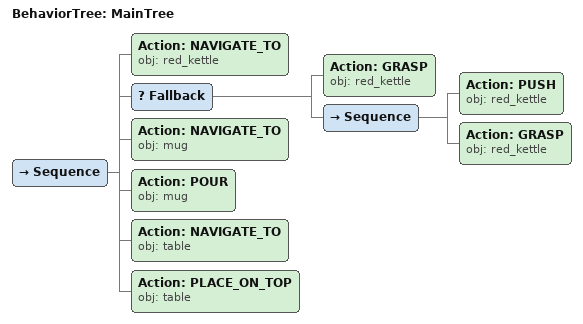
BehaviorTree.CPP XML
<root main_tree_to_execute="MainTree">
  <BehaviorTree ID="MainTree">
    <Sequence>
      <!-- Navigate to red_kettle -->
      <Action ID="NAVIGATE_TO" obj="red_kettle" />
      <!-- Fallback: if GRASP red_kettle fails, try PUSH, FLIP to reposition -->
      <Fallback>
        <!-- Grasp red_kettle -->
        <Action ID="GRASP" obj="red_kettle" />
        <Sequence>
          <!-- Push red_kettle forward toward front edge of table -->
          <Action ID="PUSH" obj="red_kettle" />
          <!-- Grasp red_kettle -->
          <Action ID="GRASP" obj="red_kettle" />
        </Sequence>
      </Fallback>
      <!-- Navigate to mug -->
      <Action ID="NAVIGATE_TO" obj="mug" />
      <!-- Pour into mug -->
      <Action ID="POUR" obj="mug" />
      <!-- Navigate to table -->
      <Action ID="NAVIGATE_TO" obj="table" />
      <!-- Place on table -->
      <Action ID="PLACE_ON_TOP" obj="table" />
    </Sequence>
  </BehaviorTree>
</root>
